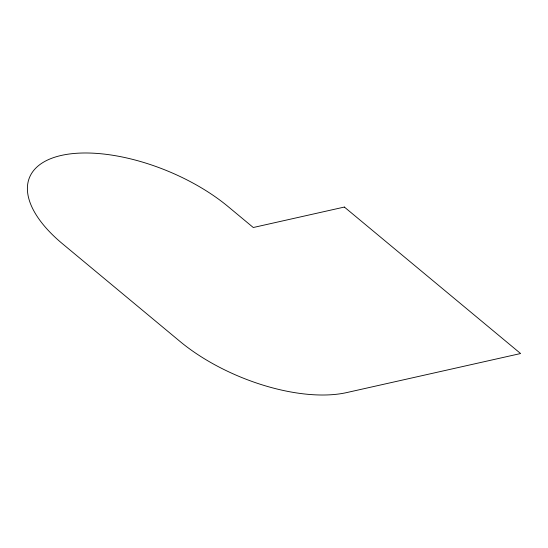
<?xml version="1.0" encoding="UTF-8"?>
<svg xmlns="http://www.w3.org/2000/svg" width="548" height="548" viewBox="0 0 548 548"><rect width="100%" height="100%" fill="white"/><g stroke="black" fill="none" stroke-linecap="round" stroke-linejoin="round"><path stroke-width="0.82" d="M344.363 207.055L253.279 227.509L228.098 206.582A125.211 58.588 22.4 0 0 61.369 155.42A125.211 58.588 22.4 0 0 62.486 243.764L179.977 341.418A125.211 58.588 22.4 0 0 346.706 392.58L520.6 353.535L344.363 207.055"/></g></svg>
